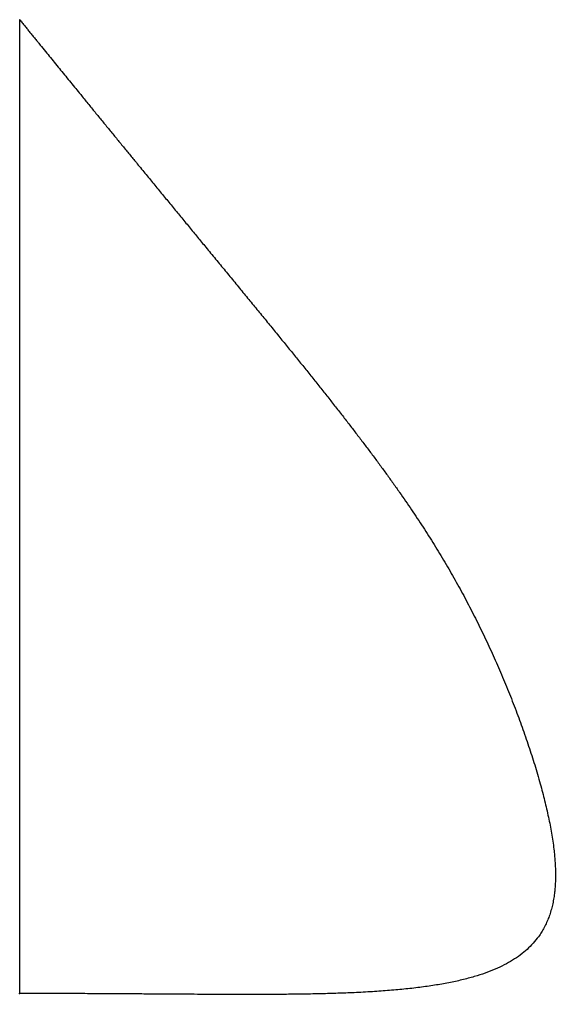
# Model space of a CAD drawing. Header units: millimetres. Extents: x 0 to 55, y 0 to 100.
import ezdxf

# ---------------------------------------------------------------- set-up
doc = ezdxf.new("R2010")
doc.units = ezdxf.units.MM
doc.layers.get('0').update_dxf_attribs({"linetype": 'CONTINUOUS'})

msp = doc.modelspace()

# ---------------------------------------------------------------- linework, layer by layer
msp.add_line((0, 100), (0, 0))
msp.add_open_spline([(0, 100), (1.74, 97.85), (5.19, 93.61), (10.21, 87.46), (16.62, 79.65), (24.14, 70.54), (31.11, 62), (37.45, 53.86), (43.02, 45.81), (47.65, 37.31), (51.49, 28.26), (54.39, 19.1), (55.86, 10.53), (53.74, 4.24), (46.72, 0.87), (35.02, -0.23), (22.5, -0.14), (11.73, -0.03), (4, 0), (0, 0)], degree=5)
msp.add_point((0, 0))

doc.saveas('drawing.dxf')
